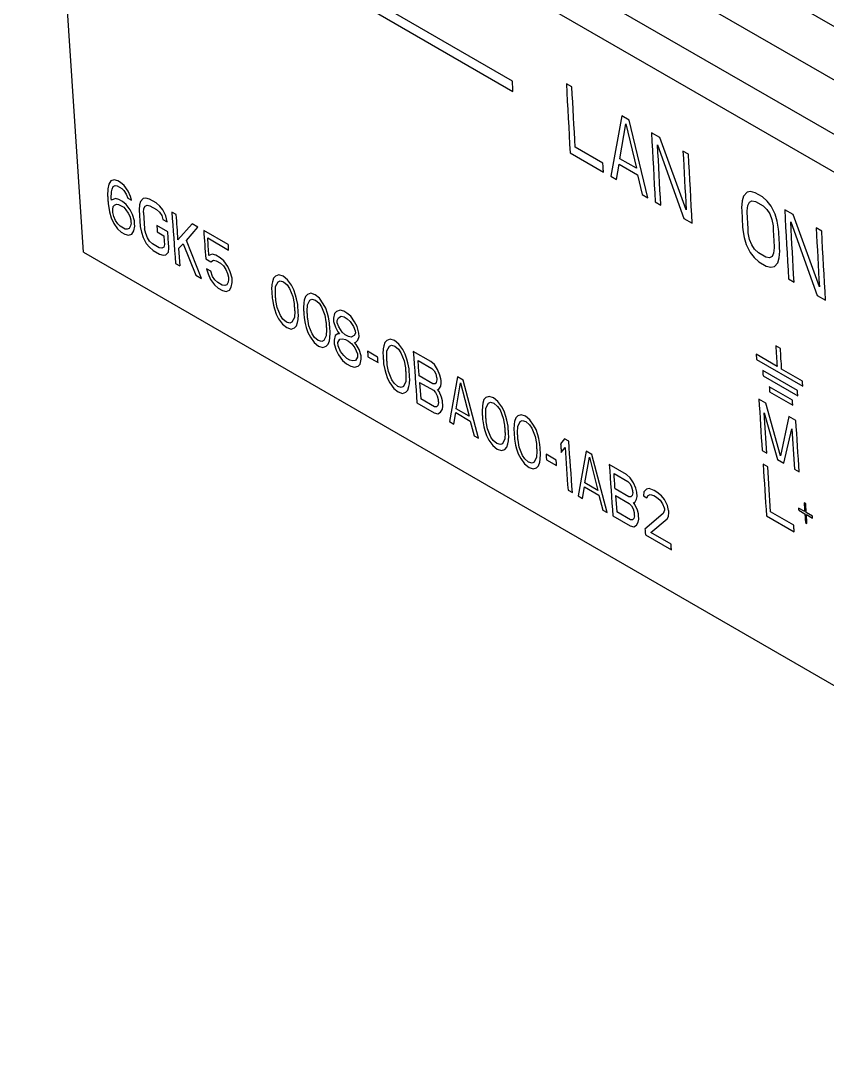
# Model space of a CAD drawing. Header units: inches. Extents: x 67248 to 85686, y -40174 to -31152.
# Drawn here: x 77603.32 to 77625.52, y -33400.64 to -33372.23 of the extents above; entities that cross this region are included whole.
import ezdxf

# ---------------------------------------------------------------- set-up
doc = ezdxf.new("R2010")
doc.units = ezdxf.units.IN
doc.header["$MEASUREMENT"] = 0

# ---------------------------------------------------------------- blocks, each defined once
blk = doc.blocks.new('SCALANCEXB008')
for p, q in [((-67.1, -15.553), (-84.075, -5.753)), ((-85.136, -6.366), (-67.044, -16.81)), ((-85.843, -7.205), (-66.983, -18.093)), ((-66.939, -18.988), (-86.596, -7.64)), ((-89.289, -8.48), (-82.076, -12.643)), ((-82.089, -12.406), (-89.09, -8.365)), ((-80.725, -12.541), (-80.852, -12.467)), ((-79.58, -13.202), (-79.833, -14.59)), ((-79.41, -13.3), (-79.58, -13.202)), ((-79.63, -14.186), (-79.488, -13.386)), ((-79.488, -13.386), (-79.248, -14.406)), ((-78.985, -15.08), (-79.41, -13.3)), ((-78.71, -13.704), (-78.901, -13.594)), ((-78.107, -15.358), (-78.71, -13.704)), ((-80.014, -14.29), (-80.65, -13.922)), ((-78.763, -13.87), (-78.157, -15.557)), ((-80.767, -14.051), (-80.003, -14.492)), ((-79.248, -14.406), (-79.63, -14.186)), ((-78.052, -14.084), (-78.18, -14.01)), ((-79.706, -14.663), (-79.643, -14.308)), ((-79.643, -14.308), (-79.219, -14.553)), ((-91.22, -14.67), (-91.298, -14.697)), ((-91.139, -14.692), (-91.22, -14.67)), ((-79.833, -14.59), (-79.706, -14.663)), ((-79.219, -14.553), (-79.112, -15.006)), ((-91.365, -14.875), (-91.369, -15.04)), ((-91.34, -14.768), (-91.365, -14.875)), ((-91.298, -14.697), (-91.34, -14.768)), ((-91.28, -14.947), (-91.269, -14.882)), ((-91.269, -14.882), (-91.241, -14.826)), ((-91.241, -14.826), (-91.195, -14.804)), ((-91.195, -14.804), (-91.147, -14.808)), ((-91.147, -14.808), (-91.047, -14.866)), ((-91.073, -14.731), (-91.139, -14.692)), ((-90.988, -14.804), (-91.073, -14.731)), ((-91.047, -14.866), (-90.996, -14.919)), ((-90.9, -14.927), (-90.988, -14.804)), ((-91.286, -15.088), (-91.28, -14.947)), ((-91.19, -15.096), (-91.283, -15.138)), ((-91.109, -15.118), (-91.19, -15.096)), ((-91.026, -15.166), (-91.109, -15.118)), ((-90.996, -14.919), (-90.943, -14.998)), ((-90.943, -14.998), (-90.904, -15.092)), ((-90.904, -15.092), (-90.821, -15.14)), ((-90.843, -15.055), (-90.9, -14.927)), ((-90.821, -15.14), (-90.843, -15.055)), ((-90.554, -15.102), (-90.613, -15.164)), ((-90.491, -15.091), (-90.554, -15.102)), ((-90.41, -15.113), (-90.491, -15.091)), ((-90.26, -15.199), (-90.41, -15.113)), ((-79.112, -15.006), (-78.985, -15.08)), ((-76.788, -15.042), (-76.823, -15.153)), ((-76.71, -14.957), (-76.788, -15.042)), ((-76.629, -14.938), (-76.71, -14.957)), ((-76.525, -14.966), (-76.629, -14.938)), ((-76.355, -15.064), (-76.525, -14.966)), ((-76.247, -15.159), (-76.355, -15.064)), ((-91.357, -15.216), (-91.328, -15.401)), ((-91.252, -15.348), (-91.241, -15.283)), ((-91.241, -15.283), (-91.211, -15.252)), ((-91.211, -15.252), (-91.165, -15.23)), ((-91.165, -15.23), (-91.117, -15.234)), ((-91.117, -15.234), (-91.001, -15.301)), ((-90.942, -15.239), (-91.026, -15.166)), ((-91.001, -15.301), (-90.95, -15.355)), ((-90.95, -15.355), (-90.896, -15.433)), ((-90.854, -15.362), (-90.942, -15.239)), ((-90.799, -15.466), (-90.854, -15.362)), ((-90.639, -15.245), (-90.647, -15.361)), ((-90.647, -15.361), (-90.621, -15.737)), ((-90.613, -15.164), (-90.639, -15.245)), ((-90.548, -15.419), (-90.538, -15.328)), ((-90.538, -15.328), (-90.51, -15.272)), ((-90.51, -15.272), (-90.464, -15.25)), ((-90.464, -15.25), (-90.399, -15.264)), ((-90.399, -15.264), (-90.25, -15.35)), ((-90.176, -15.272), (-90.26, -15.199)), ((-90.25, -15.35), (-90.182, -15.413)), ((-90.106, -15.361), (-90.176, -15.272)), ((-90.033, -15.499), (-90.106, -15.361)), ((-78.815, -15.178), (-78.688, -15.251)), ((-76.823, -15.153), (-76.836, -15.309)), ((-76.708, -15.383), (-76.694, -15.26)), ((-76.694, -15.26), (-76.657, -15.183)), ((-76.657, -15.183), (-76.597, -15.153)), ((-76.597, -15.153), (-76.514, -15.168)), ((-76.514, -15.168), (-76.344, -15.266)), ((-76.344, -15.266), (-76.258, -15.349)), ((-76.258, -15.349), (-76.191, -15.453)), ((-76.159, -15.275), (-76.247, -15.159)), ((-76.067, -15.459), (-76.159, -15.275)), ((-75.655, -15.468), (-75.846, -15.357)), ((-91.328, -15.401), (-91.286, -15.545)), ((-91.286, -15.545), (-91.229, -15.674)), ((-91.225, -15.508), (-91.247, -15.423)), ((-91.186, -15.602), (-91.225, -15.508)), ((-91.133, -15.681), (-91.186, -15.602)), ((-90.896, -15.433), (-90.86, -15.503)), ((-90.86, -15.503), (-90.838, -15.587)), ((-90.757, -15.61), (-90.799, -15.466)), ((-90.548, -15.419), (-90.521, -15.794)), ((-90.182, -15.413), (-90.129, -15.492)), ((-90.129, -15.492), (-90.107, -15.577)), ((-90.107, -15.577), (-90.008, -15.634)), ((-90.008, -15.634), (-90.033, -15.499)), ((-89.796, -15.467), (-89.896, -15.41)), ((-78.157, -15.557), (-77.966, -15.667)), ((-76.191, -15.453), (-76.143, -15.578)), ((-76.143, -15.578), (-76.114, -15.725)), ((-76.017, -15.618), (-76.067, -15.459)), ((-75.987, -15.799), (-76.017, -15.618)), ((-75.052, -17.122), (-75.655, -15.468)), ((-91.229, -15.674), (-91.141, -15.797)), ((-91.141, -15.797), (-91.056, -15.869)), ((-91.082, -15.735), (-91.133, -15.681)), ((-90.966, -15.802), (-91.082, -15.735)), ((-90.918, -15.805), (-90.966, -15.802)), ((-90.872, -15.784), (-90.918, -15.805)), ((-90.844, -15.728), (-90.872, -15.784)), ((-90.832, -15.663), (-90.844, -15.728)), ((-90.815, -15.913), (-90.772, -15.841)), ((-90.772, -15.841), (-90.748, -15.735)), ((-90.621, -15.737), (-90.595, -15.872)), ((-90.497, -15.904), (-90.521, -15.794)), ((-89.992, -15.86), (-90.24, -15.716)), ((-89.432, -15.678), (-89.756, -16.044)), ((-89.564, -16.058), (-89.299, -15.754)), ((-89.299, -15.754), (-89.432, -15.678)), ((-88.603, -16.156), (-89.167, -15.831)), ((-76.808, -15.814), (-76.778, -15.995)), ((-75.708, -15.633), (-75.103, -17.321)), ((-74.998, -15.847), (-75.125, -15.774)), ((-91.056, -15.869), (-90.973, -15.917)), ((-90.973, -15.917), (-90.892, -15.94)), ((-90.892, -15.94), (-90.815, -15.913)), ((-90.595, -15.872), (-90.555, -15.991)), ((-90.555, -15.991), (-90.482, -16.129)), ((-90.459, -15.998), (-90.497, -15.904)), ((-90.406, -16.077), (-90.459, -15.998)), ((-90.338, -16.14), (-90.406, -16.077)), ((-90.23, -15.866), (-90.081, -15.952)), ((-89.217, -16.931), (-89.564, -16.058)), ((-89.075, -16.004), (-88.595, -16.281)), ((-76.778, -15.995), (-76.728, -16.154)), ((-76.652, -16.035), (-76.681, -15.888)), ((-76.604, -16.16), (-76.652, -16.035)), ((-91.924, -16.328), (-60.104, -34.697)), ((-90.482, -16.129), (-90.412, -16.218)), ((-90.412, -16.218), (-90.327, -16.29)), ((-90.189, -16.226), (-90.338, -16.14)), ((-90.327, -16.29), (-90.178, -16.377)), ((-90.124, -16.24), (-90.189, -16.226)), ((-90.078, -16.218), (-90.124, -16.24)), ((-90.067, -16.153), (-90.078, -16.218)), ((-90.034, -16.388), (-89.975, -16.326)), ((-89.975, -16.326), (-89.965, -16.235)), ((-89.742, -16.244), (-89.639, -16.136)), ((-89.742, -16.244), (-89.714, -16.644)), ((-89.639, -16.136), (-89.349, -16.855)), ((-76.728, -16.154), (-76.636, -16.338)), ((-76.537, -16.264), (-76.604, -16.16)), ((-76.45, -16.347), (-76.537, -16.264)), ((-76.087, -16.231), (-76.101, -16.353)), ((-75.972, -16.46), (-75.96, -16.304)), ((-90.178, -16.377), (-90.097, -16.399)), ((-90.097, -16.399), (-90.034, -16.388)), ((-89.121, -16.482), (-89.005, -16.549)), ((-88.97, -16.378), (-89.047, -16.405)), ((-89.005, -16.549), (-88.944, -16.512)), ((-88.888, -16.4), (-88.97, -16.378)), ((-88.944, -16.512), (-88.88, -16.526)), ((-88.789, -16.458), (-88.888, -16.4)), ((-88.88, -16.526), (-88.78, -16.583)), ((-88.704, -16.531), (-88.789, -16.458)), ((-88.616, -16.654), (-88.704, -16.531)), ((-76.636, -16.338), (-76.547, -16.454)), ((-76.547, -16.454), (-76.439, -16.549)), ((-76.281, -16.445), (-76.45, -16.347)), ((-76.439, -16.549), (-76.269, -16.647)), ((-76.198, -16.46), (-76.281, -16.445)), ((-76.138, -16.43), (-76.198, -16.46)), ((-76.101, -16.353), (-76.138, -16.43)), ((-76.084, -16.656), (-76.007, -16.571)), ((-76.007, -16.571), (-75.972, -16.46)), ((-89.813, -16.587), (-89.714, -16.644)), ((-89.006, -16.765), (-89.105, -16.708)), ((-89.105, -16.708), (-89.065, -16.827)), ((-88.966, -16.884), (-89.006, -16.765)), ((-88.78, -16.583), (-88.712, -16.646)), ((-88.712, -16.646), (-88.659, -16.725)), ((-88.659, -16.725), (-88.621, -16.819)), ((-88.56, -16.783), (-88.616, -16.654)), ((-88.518, -16.927), (-88.56, -16.783)), ((-76.269, -16.647), (-76.165, -16.675)), ((-76.165, -16.675), (-76.084, -16.656)), ((-89.349, -16.855), (-89.217, -16.931)), ((-89.065, -16.827), (-89.008, -16.956)), ((-89.008, -16.956), (-88.92, -17.079)), ((-88.912, -16.963), (-88.966, -16.884)), ((-88.844, -17.026), (-88.912, -16.963)), ((-88.745, -17.084), (-88.844, -17.026)), ((-88.606, -17.02), (-88.634, -17.076)), ((-88.621, -16.819), (-88.599, -16.904)), ((-88.595, -16.954), (-88.606, -17.02)), ((-88.535, -17.133), (-88.511, -17.027)), ((-87.59, -17.006), (-87.601, -17.071)), ((-87.564, -16.925), (-87.59, -17.006)), ((-87.519, -16.878), (-87.564, -16.925)), ((-87.441, -16.851), (-87.519, -16.878)), ((-87.518, -17.119), (-87.462, -17.007)), ((-87.462, -17.007), (-87.416, -16.986)), ((-87.344, -16.883), (-87.441, -16.851)), ((-87.416, -16.986), (-87.335, -17.009)), ((-87.242, -16.966), (-87.344, -16.883)), ((-87.335, -17.009), (-87.25, -17.081)), ((-87.154, -17.089), (-87.242, -16.966)), ((-75.76, -16.941), (-75.633, -17.014)), ((-88.92, -17.079), (-88.835, -17.152)), ((-88.835, -17.152), (-88.736, -17.209)), ((-88.68, -17.097), (-88.745, -17.084)), ((-88.736, -17.209), (-88.655, -17.232)), ((-88.634, -17.076), (-88.68, -17.097)), ((-88.655, -17.232), (-88.577, -17.204)), ((-88.577, -17.204), (-88.535, -17.133)), ((-87.601, -17.071), (-87.609, -17.187)), ((-87.524, -17.26), (-87.518, -17.119)), ((-87.25, -17.081), (-87.197, -17.16)), ((-87.197, -17.16), (-87.12, -17.349)), ((-87.099, -17.193), (-87.154, -17.089)), ((-87.059, -17.312), (-87.099, -17.193)), ((-86.712, -17.272), (-86.79, -17.299)), ((-86.614, -17.304), (-86.712, -17.272)), ((-87.593, -17.413), (-87.568, -17.547)), ((-87.485, -17.595), (-87.512, -17.435)), ((-87.12, -17.349), (-87.093, -17.509)), ((-87.038, -17.397), (-87.059, -17.312)), ((-87.012, -17.532), (-87.038, -17.397)), ((-86.872, -17.492), (-86.88, -17.608)), ((-86.86, -17.427), (-86.872, -17.492)), ((-86.834, -17.346), (-86.86, -17.427)), ((-86.79, -17.299), (-86.834, -17.346)), ((-86.789, -17.54), (-86.733, -17.428)), ((-86.733, -17.428), (-86.687, -17.407)), ((-86.687, -17.407), (-86.606, -17.43)), ((-86.513, -17.387), (-86.614, -17.304)), ((-86.606, -17.43), (-86.521, -17.502)), ((-86.521, -17.502), (-86.468, -17.581)), ((-86.425, -17.51), (-86.513, -17.387)), ((-86.37, -17.614), (-86.425, -17.51)), ((-75.103, -17.321), (-74.912, -17.431)), ((-87.568, -17.547), (-87.546, -17.632)), ((-87.546, -17.632), (-87.506, -17.751)), ((-87.506, -17.751), (-87.45, -17.855)), ((-87.408, -17.784), (-87.485, -17.595)), ((-87.081, -17.684), (-87.087, -17.825)), ((-86.795, -17.681), (-86.789, -17.54)), ((-86.468, -17.581), (-86.391, -17.77)), ((-86.33, -17.733), (-86.37, -17.614)), ((-86.308, -17.818), (-86.33, -17.733)), ((-86.167, -17.736), (-86.193, -17.845)), ((-86.12, -17.689), (-86.167, -17.736)), ((-86.039, -17.661), (-86.12, -17.689)), ((-85.954, -17.685), (-86.039, -17.661)), ((-85.885, -17.725), (-85.954, -17.685)), ((-85.797, -17.8), (-85.885, -17.725)), ((-87.45, -17.855), (-87.362, -17.978)), ((-87.355, -17.862), (-87.408, -17.784)), ((-87.362, -17.978), (-87.261, -18.06)), ((-87.27, -17.935), (-87.355, -17.862)), ((-87.189, -17.958), (-87.27, -17.935)), ((-87.143, -17.937), (-87.189, -17.958)), ((-87.087, -17.825), (-87.143, -17.937)), ((-87.041, -18.019), (-87.015, -17.938)), ((-87.015, -17.938), (-87.004, -17.873)), ((-87.004, -17.873), (-86.996, -17.757)), ((-86.864, -17.833), (-86.838, -17.968)), ((-86.838, -17.968), (-86.817, -18.053)), ((-86.756, -18.016), (-86.783, -17.856)), ((-86.391, -17.77), (-86.364, -17.93)), ((-86.283, -17.952), (-86.308, -17.818)), ((-86.193, -17.845), (-86.188, -17.922)), ((-86.188, -17.922), (-86.148, -18.045)), ((-86.107, -17.895), (-86.077, -17.837)), ((-86.104, -17.946), (-86.107, -17.895)), ((-86.065, -18.043), (-86.104, -17.946)), ((-86.077, -17.837), (-86.013, -17.8)), ((-86.013, -17.8), (-85.946, -17.814)), ((-85.946, -17.814), (-85.877, -17.854)), ((-85.877, -17.854), (-85.806, -17.919)), ((-85.806, -17.919), (-85.733, -18.036)), ((-85.706, -17.927), (-85.797, -17.8)), ((-85.65, -18.035), (-85.706, -17.927)), ((-87.261, -18.06), (-87.163, -18.093)), ((-87.163, -18.093), (-87.086, -18.066)), ((-87.086, -18.066), (-87.041, -18.019)), ((-86.817, -18.053), (-86.776, -18.172)), ((-86.776, -18.172), (-86.721, -18.276)), ((-86.679, -18.205), (-86.756, -18.016)), ((-86.625, -18.283), (-86.679, -18.205)), ((-86.352, -18.105), (-86.358, -18.246)), ((-86.275, -18.294), (-86.267, -18.178)), ((-86.088, -18.204), (-86.152, -18.241)), ((-86.148, -18.045), (-86.091, -18.152)), ((-86.091, -18.152), (-86.055, -18.198)), ((-86.055, -18.198), (-86.088, -18.204)), ((-85.991, -18.16), (-86.065, -18.043)), ((-85.92, -18.226), (-85.991, -18.16)), ((-85.851, -18.266), (-85.92, -18.226)), ((-85.733, -18.036), (-85.693, -18.133)), ((-85.69, -18.185), (-85.72, -18.242)), ((-85.693, -18.133), (-85.69, -18.185)), ((-85.607, -18.183), (-85.65, -18.035)), ((-85.602, -18.261), (-85.607, -18.183)), ((-86.721, -18.276), (-86.633, -18.399)), ((-86.633, -18.399), (-86.532, -18.481)), ((-86.541, -18.356), (-86.625, -18.283)), ((-86.46, -18.379), (-86.541, -18.356)), ((-86.413, -18.358), (-86.46, -18.379)), ((-86.358, -18.246), (-86.413, -18.358)), ((-86.357, -18.486), (-86.312, -18.44)), ((-86.312, -18.44), (-86.286, -18.359)), ((-86.286, -18.359), (-86.275, -18.294)), ((-86.152, -18.241), (-86.178, -18.35)), ((-86.178, -18.35), (-86.173, -18.427)), ((-86.173, -18.427), (-86.131, -18.576)), ((-86.092, -18.4), (-86.047, -18.327)), ((-86.087, -18.477), (-86.092, -18.4)), ((-86.047, -18.327), (-85.981, -18.315)), ((-85.981, -18.315), (-85.914, -18.329)), ((-85.914, -18.329), (-85.845, -18.369)), ((-85.784, -18.28), (-85.851, -18.266)), ((-85.845, -18.369), (-85.774, -18.434)), ((-85.72, -18.242), (-85.784, -18.28)), ((-85.774, -18.434), (-85.702, -18.526)), ((-85.71, -18.397), (-85.677, -18.391)), ((-85.674, -18.443), (-85.71, -18.397)), ((-85.677, -18.391), (-85.63, -18.344)), ((-85.6, -18.56), (-85.674, -18.443)), ((-85.63, -18.344), (-85.602, -18.261)), ((-85.011, -18.398), (-85.037, -18.479)), ((-84.967, -18.352), (-85.011, -18.398)), ((-84.889, -18.324), (-84.967, -18.352)), ((-84.91, -18.481), (-84.864, -18.459)), ((-84.791, -18.357), (-84.889, -18.324)), ((-84.864, -18.459), (-84.783, -18.482)), ((-84.69, -18.439), (-84.791, -18.357)), ((-84.602, -18.562), (-84.69, -18.439)), ((-86.532, -18.481), (-86.434, -18.514)), ((-86.434, -18.514), (-86.357, -18.486)), ((-86.131, -18.576), (-86.074, -18.683)), ((-86.029, -18.61), (-86.087, -18.477)), ((-86.074, -18.683), (-85.983, -18.81)), ((-85.957, -18.701), (-86.029, -18.61)), ((-85.886, -18.767), (-85.957, -18.701)), ((-85.702, -18.526), (-85.644, -18.659)), ((-85.644, -18.659), (-85.639, -18.736)), ((-85.558, -18.708), (-85.6, -18.56)), ((-85.179, -18.734), (-85.411, -18.6)), ((-85.049, -18.545), (-85.057, -18.66)), ((-85.037, -18.479), (-85.049, -18.545)), ((-84.972, -18.733), (-84.966, -18.593)), ((-84.966, -18.593), (-84.91, -18.481)), ((-84.783, -18.482), (-84.698, -18.555)), ((-84.698, -18.555), (-84.645, -18.634)), ((-84.645, -18.634), (-84.568, -18.822)), ((-84.547, -18.666), (-84.602, -18.562)), ((-84.507, -18.785), (-84.547, -18.666)), ((-83.963, -18.835), (-84.361, -18.605)), ((-76.023, -18.947), (-76.501, -18.671)), ((-75.946, -18.534), (-76.052, -18.473)), ((-85.983, -18.81), (-85.895, -18.886)), ((-85.895, -18.886), (-85.792, -18.945)), ((-85.817, -18.807), (-85.886, -18.767)), ((-85.75, -18.821), (-85.817, -18.807)), ((-85.684, -18.809), (-85.75, -18.821)), ((-85.639, -18.736), (-85.684, -18.809)), ((-85.626, -18.942), (-85.579, -18.894)), ((-85.579, -18.894), (-85.553, -18.786)), ((-85.553, -18.786), (-85.558, -18.708)), ((-85.402, -18.725), (-85.17, -18.859)), ((-85.041, -18.886), (-85.015, -19.021)), ((-84.933, -19.068), (-84.96, -18.909)), ((-84.568, -18.822), (-84.541, -18.982)), ((-84.485, -18.87), (-84.507, -18.785)), ((-84.46, -19.005), (-84.485, -18.87)), ((-84.251, -18.813), (-83.936, -18.995)), ((-83.878, -18.908), (-83.963, -18.835)), ((-83.807, -19.021), (-83.878, -18.908)), ((-76.494, -18.789), (-75.433, -19.402)), ((-85.792, -18.945), (-85.707, -18.969)), ((-85.707, -18.969), (-85.626, -18.942)), ((-85.015, -19.021), (-84.994, -19.105)), ((-84.994, -19.105), (-84.953, -19.225)), ((-84.856, -19.257), (-84.933, -19.068)), ((-84.529, -19.157), (-84.535, -19.298)), ((-83.911, -19.346), (-84.226, -19.164)), ((-83.936, -18.995), (-83.884, -19.049)), ((-83.884, -19.049), (-83.848, -19.118)), ((-83.848, -19.118), (-83.826, -19.203)), ((-83.75, -19.15), (-83.807, -19.021)), ((-83.728, -19.235), (-83.75, -19.15)), ((-75.555, -19.503), (-76.35, -19.043)), ((-76.343, -19.162), (-75.548, -19.621)), ((-75.44, -19.283), (-75.917, -19.008)), ((-84.953, -19.225), (-84.898, -19.328)), ((-84.898, -19.328), (-84.81, -19.451)), ((-84.802, -19.336), (-84.856, -19.257)), ((-84.718, -19.409), (-84.802, -19.336)), ((-84.637, -19.431), (-84.718, -19.409)), ((-84.59, -19.41), (-84.637, -19.431)), ((-84.535, -19.298), (-84.59, -19.41)), ((-84.489, -19.492), (-84.463, -19.411)), ((-84.463, -19.411), (-84.452, -19.346)), ((-84.452, -19.346), (-84.444, -19.23)), ((-84.216, -19.314), (-84.189, -19.69)), ((-84.216, -19.314), (-83.901, -19.496)), ((-83.863, -19.349), (-83.911, -19.346)), ((-83.834, -19.318), (-83.863, -19.349)), ((-83.822, -19.253), (-83.834, -19.318)), ((-83.775, -19.472), (-83.733, -19.401)), ((-83.733, -19.401), (-83.721, -19.335)), ((-83.35, -19.189), (-83.532, -20.213)), ((-83.378, -19.918), (-83.276, -19.328)), ((-83.217, -19.266), (-83.35, -19.189)), ((-83.276, -19.328), (-83.08, -20.09)), ((-82.869, -20.596), (-83.217, -19.266)), ((-84.81, -19.451), (-84.709, -19.534)), ((-84.709, -19.534), (-84.611, -19.566)), ((-84.611, -19.566), (-84.534, -19.539)), ((-84.534, -19.539), (-84.489, -19.492)), ((-83.901, -19.496), (-83.849, -19.55)), ((-83.849, -19.55), (-83.813, -19.619)), ((-83.813, -19.619), (-83.791, -19.704)), ((-83.807, -19.478), (-83.775, -19.472)), ((-83.772, -19.522), (-83.807, -19.478)), ((-83.715, -19.651), (-83.772, -19.522)), ((-82.619, -19.635), (-82.696, -19.662)), ((-82.521, -19.667), (-82.619, -19.635)), ((-75.669, -19.722), (-76.2, -19.416)), ((-76.193, -19.534), (-75.662, -19.84)), ((-84.278, -19.783), (-83.88, -20.012)), ((-83.874, -19.872), (-84.189, -19.69)), ((-83.826, -19.875), (-83.874, -19.872)), ((-83.797, -19.844), (-83.826, -19.875)), ((-83.786, -19.779), (-83.797, -19.844)), ((-83.693, -19.736), (-83.715, -19.651)), ((-83.696, -19.927), (-83.684, -19.861)), ((-82.778, -19.856), (-82.786, -19.971)), ((-82.767, -19.79), (-82.778, -19.856)), ((-82.741, -19.709), (-82.767, -19.79)), ((-82.696, -19.662), (-82.741, -19.709)), ((-82.695, -19.903), (-82.64, -19.791)), ((-82.64, -19.791), (-82.593, -19.77)), ((-82.593, -19.77), (-82.512, -19.793)), ((-82.42, -19.75), (-82.521, -19.667)), ((-82.512, -19.793), (-82.428, -19.866)), ((-82.428, -19.866), (-82.374, -19.944)), ((-82.332, -19.873), (-82.42, -19.75)), ((-82.277, -19.977), (-82.332, -19.873)), ((-76.279, -19.788), (-76.438, -19.696)), ((-75.947, -20.997), (-76.279, -19.788)), ((-83.88, -20.012), (-83.799, -20.035)), ((-83.799, -20.035), (-83.738, -19.998)), ((-83.738, -19.998), (-83.696, -19.927)), ((-83.433, -20.27), (-83.388, -20.008)), ((-83.388, -20.008), (-83.056, -20.2)), ((-83.08, -20.09), (-83.378, -19.918)), ((-82.702, -20.044), (-82.695, -19.903)), ((-82.374, -19.944), (-82.298, -20.133)), ((-82.237, -20.096), (-82.277, -19.977)), ((-82.215, -20.181), (-82.237, -20.096)), ((-81.967, -20.083), (-82.012, -20.13)), ((-81.889, -20.056), (-81.967, -20.083)), ((-81.792, -20.088), (-81.889, -20.056)), ((-81.691, -20.171), (-81.792, -20.088)), ((-76.317, -20.009), (-76.01, -21.082)), ((-75.749, -20.094), (-75.947, -20.997)), ((-75.59, -20.186), (-75.749, -20.094)), ((-83.532, -20.213), (-83.433, -20.27)), ((-83.056, -20.2), (-82.969, -20.538)), ((-82.77, -20.197), (-82.745, -20.331)), ((-82.745, -20.331), (-82.723, -20.416)), ((-82.662, -20.379), (-82.689, -20.219)), ((-82.298, -20.133), (-82.271, -20.293)), ((-82.19, -20.316), (-82.215, -20.181)), ((-82.049, -20.276), (-82.057, -20.392)), ((-82.038, -20.211), (-82.049, -20.276)), ((-82.012, -20.13), (-82.038, -20.211)), ((-81.972, -20.465), (-81.966, -20.324)), ((-81.966, -20.324), (-81.91, -20.212)), ((-81.91, -20.212), (-81.864, -20.191)), ((-81.864, -20.191), (-81.783, -20.214)), ((-81.783, -20.214), (-81.698, -20.287)), ((-81.698, -20.287), (-81.645, -20.365)), ((-81.603, -20.294), (-81.691, -20.171)), ((-81.548, -20.398), (-81.603, -20.294)), ((-82.969, -20.538), (-82.869, -20.596)), ((-82.723, -20.416), (-82.683, -20.535)), ((-82.683, -20.535), (-82.628, -20.639)), ((-82.585, -20.568), (-82.662, -20.379)), ((-82.532, -20.646), (-82.585, -20.568)), ((-82.258, -20.468), (-82.264, -20.609)), ((-82.181, -20.657), (-82.174, -20.541)), ((-81.645, -20.365), (-81.569, -20.554)), ((-81.569, -20.554), (-81.541, -20.714)), ((-81.507, -20.517), (-81.548, -20.398)), ((-81.486, -20.602), (-81.507, -20.517)), ((-75.869, -21.164), (-75.68, -20.377)), ((-82.628, -20.639), (-82.54, -20.762)), ((-82.54, -20.762), (-82.438, -20.844)), ((-82.447, -20.719), (-82.532, -20.646)), ((-82.366, -20.742), (-82.447, -20.719)), ((-82.32, -20.721), (-82.366, -20.742)), ((-82.264, -20.609), (-82.32, -20.721)), ((-82.263, -20.85), (-82.219, -20.803)), ((-82.219, -20.803), (-82.193, -20.722)), ((-82.193, -20.722), (-82.181, -20.657)), ((-82.041, -20.618), (-82.016, -20.752)), ((-82.016, -20.752), (-81.994, -20.837)), ((-81.933, -20.8), (-81.96, -20.64)), ((-81.856, -20.989), (-81.933, -20.8)), ((-81.46, -20.737), (-81.486, -20.602)), ((-80.897, -20.605), (-80.984, -20.723)), ((-80.97, -20.923), (-80.883, -20.805)), ((-80.797, -20.662), (-80.897, -20.605)), ((-82.438, -20.844), (-82.341, -20.877)), ((-82.341, -20.877), (-82.263, -20.85)), ((-81.994, -20.837), (-81.954, -20.956)), ((-81.954, -20.956), (-81.899, -21.06)), ((-81.899, -21.06), (-81.81, -21.183)), ((-81.803, -21.067), (-81.856, -20.989)), ((-81.718, -21.14), (-81.803, -21.067)), ((-81.535, -21.03), (-81.591, -21.142)), ((-81.529, -20.889), (-81.535, -21.03)), ((-81.452, -21.078), (-81.445, -20.962)), ((-81.085, -21.097), (-81.317, -20.963)), ((-80.4, -20.892), (-80.582, -21.916)), ((-80.428, -21.621), (-80.326, -21.03)), ((-80.267, -20.969), (-80.4, -20.892)), ((-80.326, -21.03), (-80.13, -21.793)), ((-79.919, -22.299), (-80.267, -20.969)), ((-76.364, -20.878), (-76.258, -20.939)), ((-81.81, -21.183), (-81.709, -21.265)), ((-81.637, -21.163), (-81.718, -21.14)), ((-81.709, -21.265), (-81.611, -21.298)), ((-81.591, -21.142), (-81.637, -21.163)), ((-81.611, -21.298), (-81.534, -21.271)), ((-81.534, -21.271), (-81.49, -21.224)), ((-81.49, -21.224), (-81.464, -21.143)), ((-81.464, -21.143), (-81.452, -21.078)), ((-81.308, -21.089), (-81.076, -21.223)), ((-79.472, -21.428), (-79.869, -21.198)), ((-76.237, -21.254), (-76.343, -21.193)), ((-76.01, -21.082), (-75.869, -21.164)), ((-75.621, -21.307), (-75.515, -21.368)), ((-79.759, -21.406), (-79.445, -21.588)), ((-79.387, -21.501), (-79.472, -21.428)), ((-79.315, -21.614), (-79.387, -21.501)), ((-80.483, -21.973), (-80.438, -21.711)), ((-80.438, -21.711), (-80.106, -21.903)), ((-80.13, -21.793), (-80.428, -21.621)), ((-79.42, -21.938), (-79.735, -21.757)), ((-79.445, -21.588), (-79.393, -21.641)), ((-79.393, -21.641), (-79.357, -21.711)), ((-79.357, -21.711), (-79.335, -21.795)), ((-79.259, -21.743), (-79.315, -21.614)), ((-79.237, -21.828), (-79.259, -21.743)), ((-79.019, -21.761), (-79.078, -21.823)), ((-78.956, -21.749), (-79.019, -21.761)), ((-78.842, -21.791), (-78.956, -21.749)), ((-80.814, -21.782), (-80.715, -21.839)), ((-80.582, -21.916), (-80.483, -21.973)), ((-80.106, -21.903), (-80.019, -22.241)), ((-79.724, -21.907), (-79.41, -22.089)), ((-79.724, -21.907), (-79.698, -22.282)), ((-79.372, -21.942), (-79.42, -21.938)), ((-79.343, -21.911), (-79.372, -21.942)), ((-79.331, -21.846), (-79.343, -21.911)), ((-79.284, -22.065), (-79.241, -21.994)), ((-79.241, -21.994), (-79.23, -21.928)), ((-79.078, -21.823), (-79.088, -21.914)), ((-79.088, -21.914), (-79.005, -21.962)), ((-79.005, -21.962), (-78.977, -21.906)), ((-78.977, -21.906), (-78.931, -21.884)), ((-78.931, -21.884), (-78.85, -21.907)), ((-78.85, -21.907), (-78.783, -21.945)), ((-78.775, -21.83), (-78.842, -21.791)), ((-78.783, -21.945), (-78.699, -22.018)), ((-78.674, -21.912), (-78.775, -21.83)), ((-78.699, -22.018), (-78.646, -22.097)), ((-78.605, -22), (-78.674, -21.912)), ((-78.531, -22.139), (-78.605, -22)), ((-80.019, -22.241), (-79.919, -22.299)), ((-79.41, -22.089), (-79.358, -22.142)), ((-79.358, -22.142), (-79.321, -22.212)), ((-79.321, -22.212), (-79.3, -22.296)), ((-79.315, -22.071), (-79.284, -22.065)), ((-79.281, -22.115), (-79.315, -22.071)), ((-79.224, -22.244), (-79.281, -22.115)), ((-79.202, -22.329), (-79.224, -22.244)), ((-78.646, -22.097), (-78.607, -22.191)), ((-78.604, -22.241), (-78.63, -22.322)), ((-78.508, -22.249), (-78.531, -22.139)), ((-75.388, -22.276), (-75.529, -22.195)), ((-75.526, -22.245), (-75.385, -22.326)), ((-75.366, -22.096), (-75.401, -22.075)), ((-79.787, -22.375), (-79.389, -22.605)), ((-79.383, -22.464), (-79.698, -22.282)), ((-79.335, -22.468), (-79.383, -22.464)), ((-79.306, -22.437), (-79.335, -22.468)), ((-79.294, -22.371), (-79.306, -22.437)), ((-79.204, -22.519), (-79.193, -22.454)), ((-78.63, -22.322), (-79.05, -22.681)), ((-78.917, -22.757), (-78.542, -22.445)), ((-78.542, -22.445), (-78.514, -22.389)), ((-78.514, -22.389), (-78.504, -22.299)), ((-76.265, -22.373), (-75.629, -22.74)), ((-75.639, -22.59), (-76.169, -22.284)), ((-75.211, -22.378), (-75.353, -22.297)), ((-75.349, -22.347), (-75.208, -22.428)), ((-79.389, -22.605), (-79.308, -22.628)), ((-79.308, -22.628), (-79.247, -22.591)), ((-79.247, -22.591), (-79.204, -22.519)), ((-75.371, -22.527), (-75.336, -22.548)), ((-79.041, -22.806), (-78.444, -23.15)), ((-78.453, -23.025), (-78.917, -22.757))]:
    blk.add_line(p, q)
at = {"flags": 128}
for points in [[(-91.924, -16.328), (-92.442, -8.475), (-92.845, -0.546), (-93.133, 7.455), (-93.306, 15.527), (-93.363, 23.668), (-93.306, 31.875), (-93.133, 40.147), (-92.845, 48.481), (-92.442, 56.874), (-91.924, 65.326)], [(-82.076, -12.643), (-82.078, -12.614), (-82.08, -12.584), (-82.081, -12.554), (-82.083, -12.525), (-82.084, -12.495), (-82.086, -12.465), (-82.088, -12.436), (-82.089, -12.406)], [(-80.852, -12.467), (-80.842, -12.665), (-80.831, -12.864), (-80.821, -13.062), (-80.81, -13.26), (-80.799, -13.457), (-80.788, -13.655), (-80.778, -13.853), (-80.767, -14.051)], [(-80.65, -13.922), (-80.66, -13.75), (-80.669, -13.577), (-80.679, -13.405), (-80.688, -13.232), (-80.698, -13.059), (-80.707, -12.886), (-80.716, -12.714), (-80.725, -12.541)], [(-78.901, -13.594), (-78.89, -13.792), (-78.88, -13.99), (-78.869, -14.188), (-78.858, -14.386), (-78.848, -14.584), (-78.837, -14.782), (-78.826, -14.98), (-78.815, -15.178)], [(-78.688, -15.251), (-78.697, -15.078), (-78.707, -14.906), (-78.716, -14.733), (-78.726, -14.561), (-78.735, -14.388), (-78.744, -14.215), (-78.754, -14.043), (-78.763, -13.87)], [(-78.18, -14.01), (-78.171, -14.179), (-78.162, -14.348), (-78.153, -14.516), (-78.144, -14.685), (-78.134, -14.853), (-78.125, -15.021), (-78.116, -15.19), (-78.107, -15.358)], [(-77.966, -15.667), (-77.977, -15.47), (-77.988, -15.272), (-77.999, -15.074), (-78.01, -14.876), (-78.021, -14.678), (-78.031, -14.48), (-78.042, -14.282), (-78.052, -14.084)], [(-80.003, -14.492), (-80.004, -14.467), (-80.006, -14.441), (-80.007, -14.416), (-80.008, -14.391), (-80.01, -14.366), (-80.011, -14.34), (-80.013, -14.315), (-80.014, -14.29)], [(-91.369, -15.04), (-91.368, -15.062), (-91.366, -15.084), (-91.365, -15.106), (-91.363, -15.128), (-91.361, -15.15), (-91.36, -15.172), (-91.358, -15.194), (-91.357, -15.216)], [(-91.283, -15.138), (-91.283, -15.132), (-91.284, -15.126), (-91.284, -15.12), (-91.285, -15.113), (-91.285, -15.107), (-91.285, -15.101), (-91.286, -15.094), (-91.286, -15.088)], [(-91.247, -15.423), (-91.247, -15.414), (-91.248, -15.405), (-91.249, -15.395), (-91.249, -15.386), (-91.25, -15.376), (-91.251, -15.367), (-91.251, -15.358), (-91.252, -15.348)], [(-76.836, -15.309), (-76.832, -15.372), (-76.829, -15.435), (-76.825, -15.499), (-76.822, -15.562), (-76.819, -15.625), (-76.815, -15.688), (-76.812, -15.751), (-76.808, -15.814)], [(-76.681, -15.888), (-76.684, -15.825), (-76.688, -15.762), (-76.691, -15.698), (-76.695, -15.635), (-76.698, -15.572), (-76.702, -15.509), (-76.705, -15.446), (-76.708, -15.383)], [(-75.846, -15.357), (-75.836, -15.556), (-75.825, -15.754), (-75.814, -15.952), (-75.804, -16.15), (-75.793, -16.348), (-75.782, -16.545), (-75.771, -16.743), (-75.76, -16.941)], [(-90.838, -15.587), (-90.837, -15.597), (-90.836, -15.606), (-90.836, -15.616), (-90.835, -15.625), (-90.834, -15.634), (-90.834, -15.644), (-90.833, -15.653), (-90.832, -15.663)], [(-90.748, -15.735), (-90.749, -15.72), (-90.75, -15.704), (-90.751, -15.688), (-90.752, -15.673), (-90.753, -15.657), (-90.754, -15.642), (-90.756, -15.626), (-90.757, -15.61)], [(-89.896, -15.41), (-89.886, -15.557), (-89.875, -15.704), (-89.865, -15.852), (-89.855, -15.999), (-89.845, -16.146), (-89.834, -16.293), (-89.824, -16.44), (-89.813, -16.587)], [(-89.756, -16.044), (-89.761, -15.972), (-89.766, -15.9), (-89.771, -15.828), (-89.776, -15.755), (-89.781, -15.683), (-89.786, -15.611), (-89.791, -15.539), (-89.796, -15.467)], [(-90.24, -15.716), (-90.239, -15.735), (-90.238, -15.754), (-90.236, -15.772), (-90.235, -15.791), (-90.234, -15.81), (-90.233, -15.829), (-90.231, -15.847), (-90.23, -15.866)], [(-89.965, -16.235), (-89.969, -16.188), (-89.972, -16.141), (-89.975, -16.094), (-89.979, -16.047), (-89.982, -16), (-89.985, -15.953), (-89.989, -15.906), (-89.992, -15.86)], [(-89.167, -15.831), (-89.161, -15.912), (-89.155, -15.994), (-89.15, -16.075), (-89.144, -16.157), (-89.138, -16.238), (-89.133, -16.319), (-89.127, -16.401), (-89.121, -16.482)], [(-76.114, -15.725), (-76.111, -15.789), (-76.108, -15.852), (-76.104, -15.915), (-76.101, -15.978), (-76.097, -16.041), (-76.094, -16.104), (-76.09, -16.168), (-76.087, -16.231)], [(-75.96, -16.304), (-75.963, -16.241), (-75.967, -16.178), (-75.97, -16.115), (-75.973, -16.052), (-75.977, -15.988), (-75.98, -15.925), (-75.984, -15.862), (-75.987, -15.799)], [(-75.633, -17.014), (-75.643, -16.842), (-75.652, -16.669), (-75.662, -16.497), (-75.671, -16.324), (-75.68, -16.151), (-75.69, -15.979), (-75.699, -15.806), (-75.708, -15.633)], [(-75.125, -15.774), (-75.116, -15.942), (-75.107, -16.111), (-75.098, -16.28), (-75.089, -16.448), (-75.08, -16.616), (-75.071, -16.785), (-75.061, -16.953), (-75.052, -17.122)], [(-74.912, -17.431), (-74.923, -17.233), (-74.934, -17.035), (-74.944, -16.837), (-74.955, -16.639), (-74.966, -16.441), (-74.977, -16.243), (-74.987, -16.045), (-74.998, -15.847)], [(-90.081, -15.952), (-90.079, -15.977), (-90.077, -16.002), (-90.075, -16.028), (-90.074, -16.053), (-90.072, -16.078), (-90.07, -16.103), (-90.068, -16.128), (-90.067, -16.153)], [(-89.047, -16.405), (-89.051, -16.355), (-89.054, -16.305), (-89.058, -16.255), (-89.061, -16.204), (-89.065, -16.154), (-89.068, -16.104), (-89.072, -16.054), (-89.075, -16.004)], [(-88.595, -16.281), (-88.596, -16.266), (-88.597, -16.25), (-88.598, -16.234), (-88.599, -16.219), (-88.6, -16.203), (-88.601, -16.187), (-88.602, -16.172), (-88.603, -16.156)], [(-88.599, -16.904), (-88.598, -16.91), (-88.598, -16.917), (-88.597, -16.923), (-88.597, -16.929), (-88.596, -16.935), (-88.596, -16.942), (-88.596, -16.948), (-88.595, -16.954)], [(-88.511, -17.027), (-88.511, -17.014), (-88.512, -17.002), (-88.513, -16.989), (-88.514, -16.977), (-88.515, -16.964), (-88.516, -16.952), (-88.517, -16.939), (-88.518, -16.927)], [(-87.609, -17.187), (-87.607, -17.215), (-87.605, -17.243), (-87.603, -17.272), (-87.601, -17.3), (-87.599, -17.328), (-87.597, -17.356), (-87.595, -17.384), (-87.593, -17.413)], [(-87.512, -17.435), (-87.513, -17.413), (-87.515, -17.391), (-87.517, -17.37), (-87.518, -17.348), (-87.52, -17.326), (-87.521, -17.304), (-87.523, -17.282), (-87.524, -17.26)], [(-87.093, -17.509), (-87.092, -17.531), (-87.09, -17.553), (-87.089, -17.574), (-87.087, -17.596), (-87.086, -17.618), (-87.084, -17.64), (-87.083, -17.662), (-87.081, -17.684)], [(-86.996, -17.757), (-86.998, -17.729), (-87, -17.701), (-87.002, -17.672), (-87.004, -17.644), (-87.006, -17.616), (-87.008, -17.588), (-87.01, -17.56), (-87.012, -17.532)], [(-86.88, -17.608), (-86.878, -17.636), (-86.876, -17.664), (-86.874, -17.693), (-86.872, -17.721), (-86.87, -17.749), (-86.868, -17.777), (-86.866, -17.805), (-86.864, -17.833)], [(-86.783, -17.856), (-86.784, -17.834), (-86.786, -17.812), (-86.787, -17.791), (-86.789, -17.769), (-86.79, -17.747), (-86.792, -17.725), (-86.794, -17.703), (-86.795, -17.681)], [(-86.364, -17.93), (-86.363, -17.952), (-86.361, -17.974), (-86.36, -17.995), (-86.358, -18.017), (-86.356, -18.039), (-86.355, -18.061), (-86.353, -18.083), (-86.352, -18.105)], [(-86.267, -18.178), (-86.269, -18.15), (-86.271, -18.122), (-86.273, -18.093), (-86.275, -18.065), (-86.277, -18.037), (-86.279, -18.009), (-86.281, -17.981), (-86.283, -17.952)], [(-85.411, -18.6), (-85.41, -18.616), (-85.409, -18.632), (-85.407, -18.647), (-85.406, -18.663), (-85.405, -18.679), (-85.404, -18.694), (-85.403, -18.71), (-85.402, -18.725)], [(-85.057, -18.66), (-85.055, -18.689), (-85.053, -18.717), (-85.051, -18.745), (-85.049, -18.773), (-85.047, -18.801), (-85.045, -18.83), (-85.043, -18.858), (-85.041, -18.886)], [(-84.361, -18.605), (-84.35, -18.753), (-84.34, -18.9), (-84.33, -19.047), (-84.32, -19.194), (-84.309, -19.341), (-84.299, -19.488), (-84.288, -19.635), (-84.278, -19.783)], [(-76.501, -18.671), (-76.5, -18.686), (-76.499, -18.701), (-76.498, -18.715), (-76.497, -18.73), (-76.496, -18.745), (-76.495, -18.76), (-76.495, -18.775), (-76.494, -18.789)], [(-76.052, -18.473), (-76.048, -18.532), (-76.045, -18.591), (-76.041, -18.651), (-76.038, -18.71), (-76.034, -18.769), (-76.031, -18.828), (-76.027, -18.887), (-76.023, -18.947)], [(-75.917, -19.008), (-75.921, -18.949), (-75.924, -18.889), (-75.928, -18.83), (-75.932, -18.771), (-75.935, -18.712), (-75.939, -18.653), (-75.942, -18.593), (-75.946, -18.534)], [(-85.17, -18.859), (-85.171, -18.844), (-85.172, -18.828), (-85.173, -18.812), (-85.174, -18.797), (-85.175, -18.781), (-85.177, -18.766), (-85.178, -18.75), (-85.179, -18.734)], [(-84.96, -18.909), (-84.961, -18.887), (-84.963, -18.865), (-84.964, -18.843), (-84.966, -18.821), (-84.967, -18.799), (-84.969, -18.777), (-84.971, -18.755), (-84.972, -18.733)], [(-84.226, -19.164), (-84.229, -19.12), (-84.232, -19.076), (-84.235, -19.032), (-84.239, -18.989), (-84.242, -18.945), (-84.245, -18.901), (-84.248, -18.857), (-84.251, -18.813)], [(-84.541, -18.982), (-84.54, -19.004), (-84.538, -19.026), (-84.537, -19.048), (-84.535, -19.07), (-84.533, -19.092), (-84.532, -19.114), (-84.53, -19.136), (-84.529, -19.157)], [(-84.444, -19.23), (-84.446, -19.202), (-84.448, -19.174), (-84.45, -19.146), (-84.452, -19.118), (-84.454, -19.089), (-84.456, -19.061), (-84.458, -19.033), (-84.46, -19.005)], [(-76.35, -19.043), (-76.349, -19.058), (-76.349, -19.073), (-76.348, -19.088), (-76.347, -19.103), (-76.346, -19.117), (-76.345, -19.132), (-76.344, -19.147), (-76.343, -19.162)], [(-83.826, -19.203), (-83.825, -19.209), (-83.825, -19.215), (-83.825, -19.221), (-83.824, -19.228), (-83.824, -19.234), (-83.823, -19.24), (-83.823, -19.247), (-83.822, -19.253)], [(-83.721, -19.335), (-83.722, -19.323), (-83.723, -19.31), (-83.724, -19.298), (-83.725, -19.285), (-83.726, -19.273), (-83.726, -19.26), (-83.727, -19.248), (-83.728, -19.235)], [(-75.433, -19.402), (-75.434, -19.387), (-75.435, -19.372), (-75.436, -19.357), (-75.437, -19.343), (-75.437, -19.328), (-75.438, -19.313), (-75.439, -19.298), (-75.44, -19.283)], [(-76.2, -19.416), (-76.199, -19.431), (-76.198, -19.445), (-76.197, -19.46), (-76.196, -19.475), (-76.195, -19.49), (-76.194, -19.505), (-76.193, -19.519), (-76.193, -19.534)], [(-75.548, -19.621), (-75.549, -19.606), (-75.549, -19.591), (-75.55, -19.577), (-75.551, -19.562), (-75.552, -19.547), (-75.553, -19.532), (-75.554, -19.518), (-75.555, -19.503)], [(-83.791, -19.704), (-83.79, -19.713), (-83.789, -19.722), (-83.789, -19.732), (-83.788, -19.741), (-83.788, -19.751), (-83.787, -19.76), (-83.786, -19.769), (-83.786, -19.779)], [(-83.684, -19.861), (-83.685, -19.845), (-83.687, -19.83), (-83.688, -19.814), (-83.689, -19.799), (-83.69, -19.783), (-83.691, -19.767), (-83.692, -19.752), (-83.693, -19.736)], [(-76.438, -19.696), (-76.429, -19.844), (-76.42, -19.992), (-76.411, -20.14), (-76.401, -20.288), (-76.392, -20.435), (-76.383, -20.583), (-76.373, -20.731), (-76.364, -20.878)], [(-75.662, -19.84), (-75.663, -19.825), (-75.664, -19.811), (-75.665, -19.796), (-75.666, -19.781), (-75.667, -19.766), (-75.668, -19.752), (-75.669, -19.737), (-75.669, -19.722)], [(-82.786, -19.971), (-82.784, -19.999), (-82.782, -20.028), (-82.78, -20.056), (-82.778, -20.084), (-82.776, -20.112), (-82.774, -20.14), (-82.772, -20.168), (-82.77, -20.197)], [(-82.689, -20.219), (-82.691, -20.197), (-82.692, -20.176), (-82.694, -20.154), (-82.695, -20.132), (-82.697, -20.11), (-82.698, -20.088), (-82.7, -20.066), (-82.702, -20.044)], [(-76.258, -20.939), (-76.265, -20.823), (-76.272, -20.707), (-76.28, -20.591), (-76.287, -20.474), (-76.295, -20.358), (-76.302, -20.242), (-76.309, -20.126), (-76.317, -20.009)], [(-82.271, -20.293), (-82.269, -20.315), (-82.268, -20.337), (-82.266, -20.359), (-82.265, -20.38), (-82.263, -20.402), (-82.261, -20.424), (-82.26, -20.446), (-82.258, -20.468)], [(-82.174, -20.541), (-82.176, -20.513), (-82.178, -20.485), (-82.18, -20.456), (-82.182, -20.428), (-82.184, -20.4), (-82.186, -20.372), (-82.188, -20.344), (-82.19, -20.316)], [(-75.515, -21.368), (-75.525, -21.22), (-75.534, -21.073), (-75.543, -20.925), (-75.553, -20.777), (-75.562, -20.63), (-75.571, -20.482), (-75.581, -20.334), (-75.59, -20.186)], [(-82.057, -20.392), (-82.055, -20.42), (-82.053, -20.449), (-82.051, -20.477), (-82.049, -20.505), (-82.047, -20.533), (-82.045, -20.561), (-82.043, -20.589), (-82.041, -20.618)], [(-81.96, -20.64), (-81.962, -20.618), (-81.963, -20.597), (-81.965, -20.575), (-81.966, -20.553), (-81.968, -20.531), (-81.969, -20.509), (-81.971, -20.487), (-81.972, -20.465)], [(-75.68, -20.377), (-75.673, -20.493), (-75.666, -20.609), (-75.658, -20.726), (-75.651, -20.842), (-75.643, -20.958), (-75.636, -21.074), (-75.629, -21.191), (-75.621, -21.307)], [(-81.541, -20.714), (-81.54, -20.736), (-81.538, -20.758), (-81.537, -20.78), (-81.535, -20.801), (-81.534, -20.823), (-81.532, -20.845), (-81.531, -20.867), (-81.529, -20.889)], [(-81.445, -20.962), (-81.447, -20.934), (-81.449, -20.906), (-81.45, -20.877), (-81.452, -20.849), (-81.454, -20.821), (-81.456, -20.793), (-81.458, -20.765), (-81.46, -20.737)], [(-80.984, -20.723), (-80.982, -20.748), (-80.981, -20.773), (-80.979, -20.798), (-80.977, -20.823), (-80.975, -20.848), (-80.974, -20.873), (-80.972, -20.898), (-80.97, -20.923)], [(-80.883, -20.805), (-80.874, -20.928), (-80.866, -21.05), (-80.857, -21.172), (-80.849, -21.294), (-80.84, -21.416), (-80.832, -21.538), (-80.823, -21.66), (-80.814, -21.782)], [(-80.715, -21.839), (-80.725, -21.692), (-80.736, -21.545), (-80.746, -21.398), (-80.756, -21.251), (-80.767, -21.104), (-80.777, -20.957), (-80.787, -20.81), (-80.797, -20.662)], [(-81.317, -20.963), (-81.316, -20.979), (-81.315, -20.995), (-81.314, -21.01), (-81.313, -21.026), (-81.312, -21.042), (-81.311, -21.057), (-81.31, -21.073), (-81.308, -21.089)], [(-81.076, -21.223), (-81.078, -21.207), (-81.079, -21.191), (-81.08, -21.176), (-81.081, -21.16), (-81.082, -21.144), (-81.083, -21.129), (-81.084, -21.113), (-81.085, -21.097)], [(-79.869, -21.198), (-79.859, -21.345), (-79.849, -21.493), (-79.839, -21.64), (-79.828, -21.787), (-79.818, -21.934), (-79.808, -22.081), (-79.797, -22.228), (-79.787, -22.375)], [(-76.343, -21.193), (-76.334, -21.341), (-76.324, -21.488), (-76.314, -21.636), (-76.305, -21.783), (-76.295, -21.931), (-76.285, -22.078), (-76.275, -22.226), (-76.265, -22.373)], [(-76.169, -22.284), (-76.178, -22.155), (-76.187, -22.026), (-76.195, -21.898), (-76.204, -21.769), (-76.212, -21.64), (-76.22, -21.512), (-76.229, -21.383), (-76.237, -21.254)], [(-79.735, -21.757), (-79.738, -21.713), (-79.741, -21.669), (-79.744, -21.625), (-79.747, -21.581), (-79.75, -21.537), (-79.753, -21.494), (-79.756, -21.45), (-79.759, -21.406)], [(-79.335, -21.795), (-79.334, -21.802), (-79.334, -21.808), (-79.333, -21.814), (-79.333, -21.82), (-79.333, -21.827), (-79.332, -21.833), (-79.332, -21.839), (-79.331, -21.846)], [(-79.23, -21.928), (-79.231, -21.915), (-79.232, -21.903), (-79.233, -21.89), (-79.234, -21.878), (-79.234, -21.865), (-79.235, -21.853), (-79.236, -21.84), (-79.237, -21.828)], [(-78.607, -22.191), (-78.607, -22.198), (-78.606, -22.204), (-78.606, -22.21), (-78.605, -22.216), (-78.605, -22.223), (-78.605, -22.229), (-78.604, -22.235), (-78.604, -22.241)], [(-78.504, -22.299), (-78.505, -22.293), (-78.505, -22.286), (-78.506, -22.28), (-78.506, -22.274), (-78.506, -22.267), (-78.507, -22.261), (-78.507, -22.255), (-78.508, -22.249)], [(-75.529, -22.195), (-75.529, -22.201), (-75.529, -22.207), (-75.528, -22.213), (-75.528, -22.22), (-75.527, -22.226), (-75.527, -22.232), (-75.526, -22.238), (-75.526, -22.245)], [(-75.401, -22.075), (-75.399, -22.1), (-75.398, -22.126), (-75.396, -22.151), (-75.395, -22.176), (-75.393, -22.201), (-75.391, -22.226), (-75.39, -22.251), (-75.388, -22.276)], [(-75.353, -22.297), (-75.354, -22.271), (-75.356, -22.246), (-75.358, -22.221), (-75.359, -22.196), (-75.361, -22.171), (-75.362, -22.146), (-75.364, -22.121), (-75.366, -22.096)], [(-79.3, -22.296), (-79.299, -22.306), (-79.298, -22.315), (-79.298, -22.324), (-79.297, -22.334), (-79.296, -22.343), (-79.296, -22.353), (-79.295, -22.362), (-79.294, -22.371)], [(-79.193, -22.454), (-79.194, -22.438), (-79.195, -22.423), (-79.196, -22.407), (-79.197, -22.391), (-79.199, -22.376), (-79.2, -22.36), (-79.201, -22.344), (-79.202, -22.329)], [(-75.385, -22.326), (-75.383, -22.351), (-75.381, -22.377), (-75.38, -22.402), (-75.378, -22.427), (-75.376, -22.452), (-75.375, -22.477), (-75.373, -22.502), (-75.371, -22.527)], [(-75.336, -22.548), (-75.338, -22.522), (-75.339, -22.497), (-75.341, -22.472), (-75.343, -22.447), (-75.344, -22.422), (-75.346, -22.397), (-75.348, -22.372), (-75.349, -22.347)], [(-75.208, -22.428), (-75.208, -22.422), (-75.209, -22.416), (-75.209, -22.41), (-75.209, -22.403), (-75.21, -22.397), (-75.21, -22.391), (-75.211, -22.385), (-75.211, -22.378)], [(-79.05, -22.681), (-79.049, -22.696), (-79.048, -22.712), (-79.046, -22.728), (-79.045, -22.743), (-79.044, -22.759), (-79.043, -22.774), (-79.042, -22.79), (-79.041, -22.806)], [(-75.629, -22.74), (-75.63, -22.721), (-75.632, -22.703), (-75.633, -22.684), (-75.634, -22.665), (-75.635, -22.646), (-75.637, -22.627), (-75.638, -22.609), (-75.639, -22.59)], [(-78.444, -23.15), (-78.445, -23.135), (-78.447, -23.119), (-78.448, -23.103), (-78.449, -23.088), (-78.45, -23.072), (-78.451, -23.056), (-78.452, -23.041), (-78.453, -23.025)]]:
    blk.add_lwpolyline(points, dxfattribs=at)

msp = doc.modelspace()

# ---------------------------------------------------------------- block references
at = {"xscale": 1.2, "yscale": 1.2, "zscale": 1.2}
msp.add_blockref('SCALANCEXB008', (77715.36, -33359.005), dxfattribs=at)

doc.saveas('drawing.dxf')
